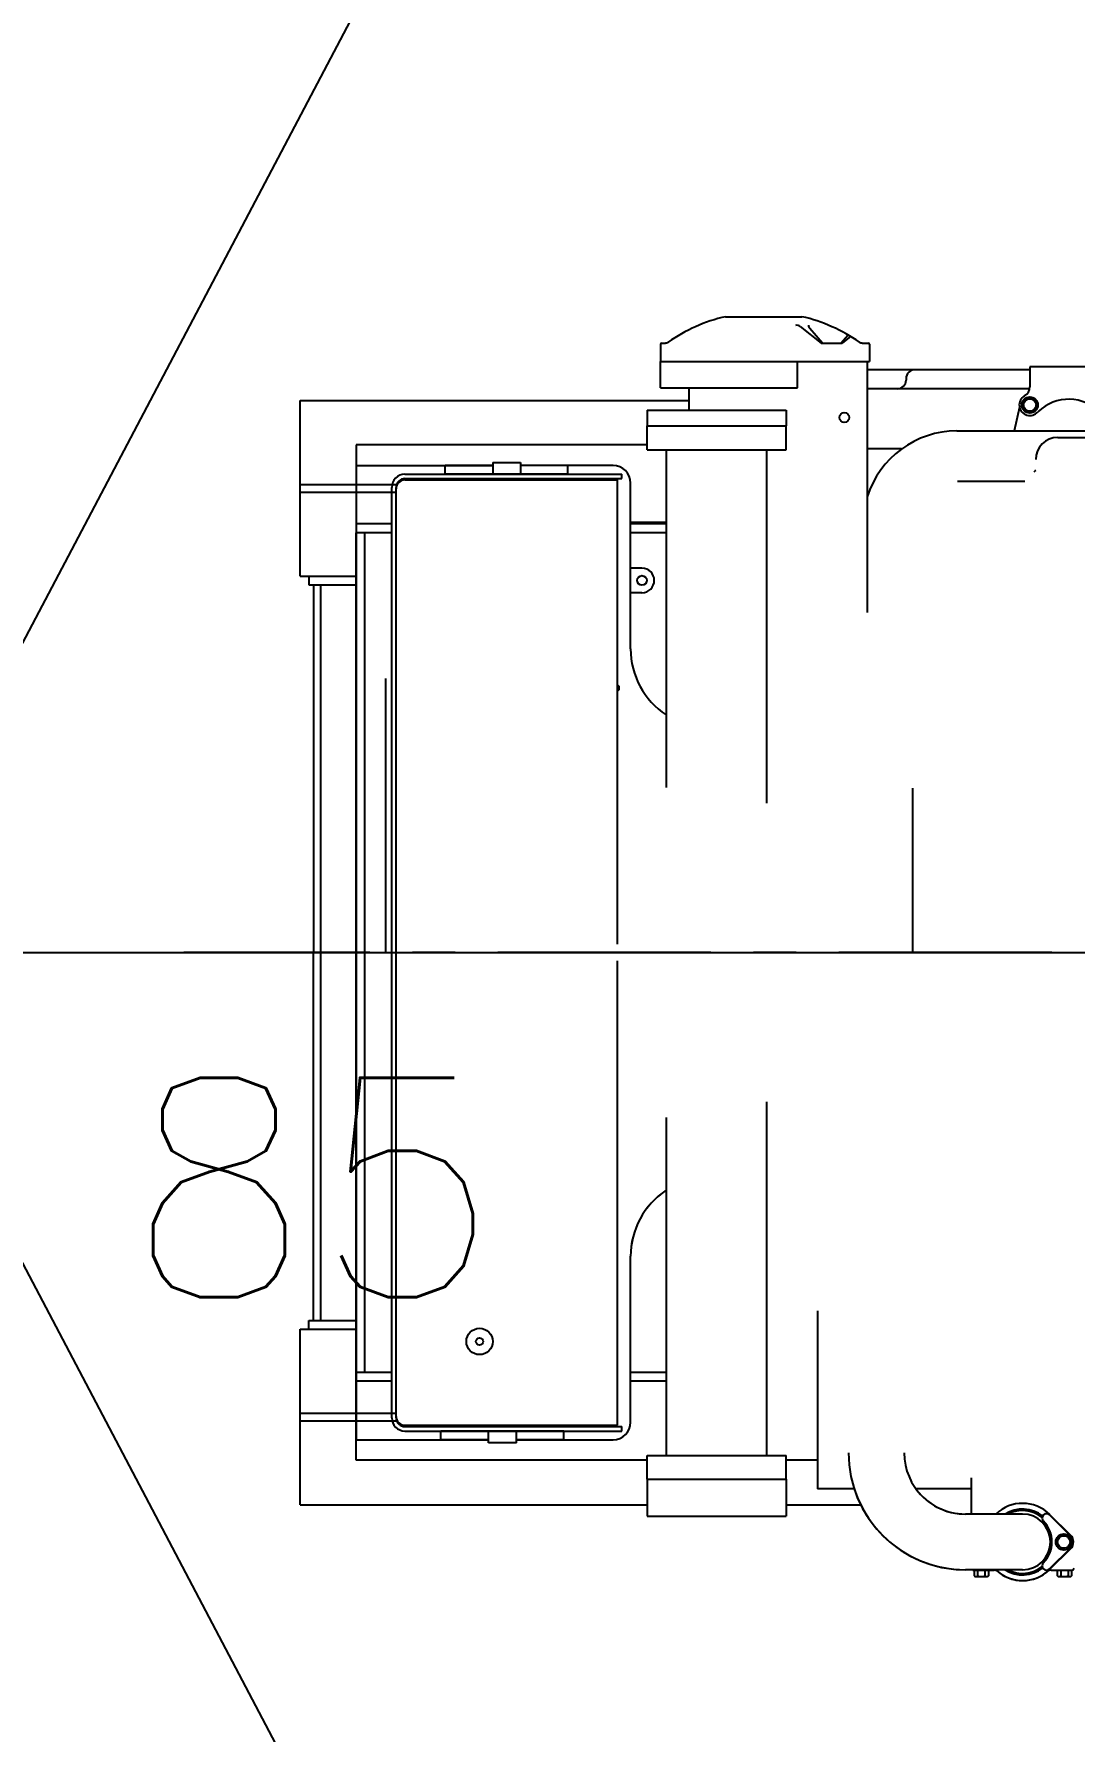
# Model space of a CAD drawing. Header units: millimetres. Extents: x 1638 to 3309, y -435 to 1865.
# Drawn here: x 2369.79 to 2375.89, y -282.88 to -272.92 of the extents above; entities that cross this region are included whole.
import ezdxf

# ---------------------------------------------------------------- set-up
doc = ezdxf.new("R2010")
doc.units = ezdxf.units.MM
doc.linetypes.add('CENTER', pattern=[2, 1.25, -0.25, 0.25, -0.25])
doc.linetypes.add('HIDDEN', pattern=[9.525, 6.35, -3.175])
for name, color, linetype in [('25D', 3, 'CENTER'), ('25H', 2, 'HIDDEN'), ('35C', 2, 'Continuous'), ('50C', 7, 'Continuous'), ('Frame', 243, 'Continuous'), ('GRAPHICS', 2, 'Continuous'), ('Ref-1', 6, 'CENTER')]:
    doc.layers.add(name, color=color, linetype=linetype)
doc.layers.add('ballast', color=1, linetype='HIDDEN', lineweight=25)
doc.styles.add('ROMANS', font='ROMANS.SHX')

# ---------------------------------------------------------------- blocks, each defined once
blk = doc.blocks.new('EXISTING BALLAST SYSTEM')
at = {"color": 8}
blk.add_line((2371.6771, -276.4722), (2371.6771, -280.4), dxfattribs=at)
at = {"layer": '25D', "color": 8}
blk.add_line((2387.7598, -278.3112), (2370.6682, -278.3112), dxfattribs=at)
at = {"layer": '25H', "color": 8}
for p, q in [((2371.351, -275.5631), (2371.9208, -275.5631)), ((2371.351, -275.6094), (2371.9139, -275.6094)), ((2371.472, -280.4696), (2371.472, -276.1529)), ((2371.351, -281.013), (2371.9139, -281.013)), ((2371.351, -281.0594), (2371.9208, -281.0594))]:
    blk.add_line(p, q, dxfattribs=at)
at = {"layer": '35C', "color": 8}
for p, q in [((2371.351, -275.0711), (2373.631, -275.0711)), ((2371.351, -276.1014), (2371.351, -275.0711)), ((2371.351, -276.1014), (2371.6796, -276.1014)), ((2371.4025, -276.1014), (2371.4025, -276.1529)), ((2371.4025, -276.1529), (2371.6796, -276.1529)), ((2371.4282, -276.1529), (2371.4282, -278.3112)), ((2371.4282, -280.4696), (2371.4282, -278.3112)), ((2371.351, -280.5211), (2371.6796, -280.5211)), ((2371.351, -281.5513), (2371.351, -280.5211)), ((2371.4025, -280.4696), (2371.6796, -280.4696)), ((2371.4025, -280.5211), (2371.4025, -280.4696)), ((2371.351, -281.5513), (2373.3873, -281.5513)), ((2374.2011, -281.5513), (2374.6385, -281.5513))]:
    blk.add_line(p, q, dxfattribs=at)
at = {"layer": '50C', "color": 8}
for p, q in [((2373.3873, -275.3318), (2371.6796, -275.3318)), ((2371.6796, -275.3318), (2371.6796, -275.8469)), ((2371.8882, -275.7954), (2371.6796, -275.7954)), ((2371.6796, -280.7755), (2371.6796, -275.8469)), ((2371.8882, -275.8469), (2371.6796, -275.8469)), ((2371.7312, -280.7755), (2371.7312, -275.8469)), ((2373.4998, -275.7954), (2373.2893, -275.7954)), ((2373.4998, -275.8469), (2373.2893, -275.8469)), ((2371.6796, -281.2907), (2371.6796, -280.7755)), ((2371.8882, -280.7755), (2371.6796, -280.7755)), ((2371.8882, -280.827), (2371.6796, -280.827)), ((2373.4998, -280.7755), (2373.2893, -280.7755)), ((2373.4998, -280.827), (2373.2893, -280.827)), ((2373.3873, -281.2907), (2371.6796, -281.2907)), ((2374.3856, -281.2907), (2374.2011, -281.2907))]:
    blk.add_line(p, q, dxfattribs=at)
at = {"layer": 'Frame', "color": 8}
for p, q in [((2371.8539, -278.3112), (2371.8539, -276.7024)), ((2374.9446, -278.3112), (2374.9446, -277.3454)), ((2313.1304, -278.3112), (2439.8495, -278.3112))]:
    blk.add_line(p, q, dxfattribs=at)
at = {"layer": 'GRAPHICS', "color": 8}
for p, q in [((2373.8462, -274.5792, 0), (2374.2946, -274.5792, 0)), ((2373.8462, -274.5792, 0), (2374.2946, -274.5792, 0)), ((2374.2839, -274.6362, 0), (2374.4068, -274.7337, 0)), ((2374.4151, -274.7337, 0), (2374.3403, -274.6494, 0)), ((2373.4641, -274.7414, 0), (2373.4641, -274.8419, 0)), ((2373.4641, -274.7414, 0), (2373.4641, -274.8419, 0)), ((2373.4718, -274.7337, 0), (2373.4914, -274.7337, 0)), ((2373.4718, -274.7337, 0), (2373.4914, -274.7337, 0)), ((2374.4068, -274.7337, 0), (2374.5304, -274.7337, 0)), ((2374.5221, -274.7337, 0), (2374.5646, -274.6858, 0)), ((2374.5797, -274.6946, 0), (2374.5304, -274.7337, 0)), ((2374.6494, -274.7337, 0), (2374.6824, -274.7337, 0)), ((2374.6494, -274.7337, 0), (2374.6824, -274.7337, 0)), ((2374.6901, -274.7414, 0), (2374.6901, -274.8419, 0)), ((2374.6901, -274.7414, 0), (2374.6901, -274.8419, 0)), ((2373.4641, -274.8419, 0), (2374.6901, -274.8419, 0)), ((2373.4641, -274.8419, 0), (2374.6901, -274.8419, 0)), ((2373.4641, -274.9964, 0), (2373.4641, -274.8419, 0)), ((2373.4641, -274.9964, 0), (2373.4641, -274.8419, 0)), ((2374.2677, -274.9964, 0), (2374.2677, -274.8419, 0)), ((2374.2677, -274.9964, 0), (2374.2677, -274.8419, 0)), ((2374.6777, -274.8419, 0), (2374.6777, -274.8905, 0)), ((2374.6777, -274.8419, 0), (2374.6777, -276.3144, 0)), ((2376.1339, -274.8735), (2375.6309, -274.8735)), ((2376.1339, -274.8735), (2375.6309, -274.8735)), ((2375.6309, -274.8735), (2375.6309, -274.9905)), ((2375.6309, -274.8735), (2375.6309, -274.8905)), ((2375.6309, -274.8905, 0), (2374.6766, -274.8905, 0)), ((2375.6309, -274.8905, 0), (2374.6766, -274.8905, 0)), ((2374.9056, -274.942, 0), (2374.9056, -274.951, 0)), ((2373.4641, -274.9964, 0), (2374.2677, -274.9964, 0)), ((2373.4641, -274.9964, 0), (2374.2677, -274.9964, 0)), ((2373.631, -274.9964, 0), (2373.631, -275.1278, 0)), ((2373.631, -274.9964, 0), (2373.631, -275.1278, 0)), ((2375.6297, -275.0025, 0), (2374.6766, -275.0025, 0)), ((2375.5941, -275.0763, 0), (2375.6309, -275.0551, 0)), ((2375.5941, -275.0763, 0), (2375.6309, -275.0551, 0)), ((2375.5941, -275.0976, 0), (2375.5941, -275.0763, 0)), ((2375.5941, -275.0976, 0), (2375.5941, -275.0763, 0)), ((2375.6309, -275.0551, 0), (2375.6677, -275.0763, 0)), ((2375.6309, -275.0551, 0), (2375.6677, -275.0763, 0)), ((2375.6677, -275.0763, 0), (2375.6677, -275.0976, 0)), ((2375.6677, -275.0763, 0), (2375.6677, -275.0976, 0)), ((2373.3873, -275.1278), (2374.2011, -275.1278)), ((2373.3873, -275.1278), (2374.2011, -275.1278)), ((2373.3873, -275.1278), (2373.3873, -275.2205)), ((2373.3873, -275.1278), (2373.3873, -275.2205)), ((2374.2011, -275.1278), (2374.2011, -275.2205)), ((2374.2011, -275.1278), (2374.2011, -275.2205)), ((2375.5703, -275.1096, 0), (2375.5396, -275.2495, 0)), ((2375.5941, -275.0976, 0), (2375.5941, -275.1188, 0)), ((2375.5941, -275.1188, 0), (2375.6309, -275.1401, 0)), ((2375.6309, -275.1401, 0), (2375.6677, -275.1188, 0)), ((2375.6677, -275.1188, 0), (2375.6677, -275.0976, 0)), ((2373.3873, -275.2205), (2374.2011, -275.2205)), ((2373.3873, -275.2205), (2374.2011, -275.2205)), ((2373.3873, -275.3601), (2373.3873, -275.2205)), ((2373.3873, -275.3601), (2373.3873, -275.2205)), ((2374.2011, -275.3601), (2374.2011, -275.2205)), ((2374.2011, -275.3601), (2374.2011, -275.2205)), ((2375.2035, -275.2495, 0), (2376.3391, -275.2495, 0)), ((2373.3873, -275.3601), (2374.2011, -275.3601)), ((2373.3873, -275.3601), (2374.2011, -275.3601)), ((2373.4998, -277.3428), (2373.4998, -275.3601)), ((2373.4998, -275.7871), (2373.4998, -275.3601)), ((2374.0886, -277.435), (2374.0886, -275.3601)), ((2374.8791, -275.3551, 0), (2374.6766, -275.3551, 0)), ((2375.7944, -275.2884), (2376.0416, -275.2884)), ((2371.6821, -281.1701, 0), (2371.6821, -275.4523, 0)), ((2371.6821, -281.1701, 0), (2371.6821, -275.4523, 0)), ((2371.6821, -275.4523, 0), (2372.4802, -275.4523, 0)), ((2371.6821, -275.4523, 0), (2372.4802, -275.4523, 0)), ((2372.4802, -275.4523, 0), (2372.2006, -275.4523, 0)), ((2372.2006, -275.5038, 0), (2372.2006, -275.4523, 0)), ((2372.4802, -275.4523, 0), (2372.2006, -275.4523, 0)), ((2372.4802, -275.4345, 0), (2372.4802, -275.5038, 0)), ((2372.4802, -275.4345, 0), (2372.6437, -275.4345, 0)), ((2372.4802, -275.4345, 0), (2372.4802, -275.4523, 0)), ((2372.4802, -275.4345, 0), (2372.6437, -275.4345, 0)), ((2372.6437, -275.4345, 0), (2372.6437, -275.5038, 0)), ((2372.6437, -275.4345, 0), (2372.6437, -275.4523, 0)), ((2373.1863, -275.4523, 0), (2372.6437, -275.4523, 0)), ((2373.1863, -275.4523, 0), (2372.6437, -275.4523, 0)), ((2372.9218, -275.5038, 0), (2372.9218, -275.4523, 0)), ((2371.9654, -275.5038, 0), (2373.2378, -275.5038, 0)), ((2371.9654, -275.5296, 0), (2373.2378, -275.5296, 0)), ((2371.9654, -275.5373, 0), (2373.212, -275.5373, 0)), ((2372.9218, -275.5038, 0), (2372.2006, -275.5038, 0)), ((2372.6437, -275.5038, 0), (2372.4802, -275.5038, 0)), ((2373.212, -278.2623, 0), (2373.212, -275.5373, 0)), ((2373.212, -278.2623, 0), (2373.212, -275.5373, 0)), ((2373.2378, -275.5296, 0), (2373.2378, -275.5038, 0)), ((2373.2893, -276.5289, 0), (2373.2893, -275.5553, 0)), ((2373.2893, -275.7871, 0), (2373.2893, -275.5553, 0)), ((2375.2068, -275.5439, 0), (2375.6017, -275.5439, 0)), ((2371.8882, -281.0413, 0), (2371.8882, -275.5811, 0)), ((2371.9139, -281.0413, 0), (2371.9139, -275.5811, 0)), ((2371.9139, -279.6499, 0), (2371.9139, -275.5888, 0)), ((2373.4983, -275.7871, 0), (2373.2893, -275.7871, 0)), ((2373.4998, -275.7871, 0), (2373.2893, -275.7871, 0)), ((2373.3561, -276.055, 0), (2373.2893, -276.055, 0)), ((2373.3561, -276.1992, 0), (2373.2893, -276.1992, 0)), ((2373.212, -276.7388, 0), (2373.2223, -276.7491, 0)), ((2373.2223, -276.7672, 0), (2373.212, -276.7775, 0)), ((2373.2223, -276.7672, 0), (2373.2223, -276.7491, 0)), ((2373.212, -281.0851, 0), (2373.212, -278.3602, 0)), ((2373.212, -281.0851, 0), (2373.212, -278.3602, 0)), ((2374.0886, -281.2623), (2374.0886, -279.1874)), ((2373.4998, -281.2623), (2373.4998, -279.2796)), ((2373.4998, -281.2623), (2373.4998, -279.7051)), ((2371.9139, -281.0336, 0), (2371.9139, -279.8609, 0)), ((2373.2893, -281.0671, 0), (2373.2893, -280.0935, 0)), ((2373.2893, -281.0671, 0), (2373.2893, -280.0935, 0)), ((2374.0886, -281.2623), (2374.0886, -280.1582)), ((2374.3856, -280.4132), (2374.3856, -281.4581)), ((2374.3856, -280.4132), (2374.3856, -281.4581)), ((2371.9654, -281.0851, 0), (2373.212, -281.0851, 0)), ((2371.9654, -281.0928, 0), (2373.2378, -281.0928, 0)), ((2371.9654, -281.1186, 0), (2373.2378, -281.1186, 0)), ((2372.1759, -281.1701, 0), (2372.1759, -281.1186, 0)), ((2372.897, -281.1186, 0), (2372.1759, -281.1186, 0)), ((2372.4554, -281.1879, 0), (2372.4554, -281.1186, 0)), ((2372.4554, -281.1186, 0), (2372.619, -281.1186, 0)), ((2372.619, -281.1879, 0), (2372.619, -281.1186, 0)), ((2372.897, -281.1701, 0), (2372.897, -281.1186, 0)), ((2373.2378, -281.1186, 0), (2373.2378, -281.0928, 0)), ((2371.6821, -281.1701, 0), (2372.4554, -281.1701, 0)), ((2371.6821, -281.1701, 0), (2372.4554, -281.1701, 0)), ((2372.4554, -281.1701, 0), (2372.1759, -281.1701, 0)), ((2372.4554, -281.1701, 0), (2372.1759, -281.1701, 0)), ((2372.4554, -281.1879, 0), (2372.4554, -281.1701, 0)), ((2372.619, -281.1879, 0), (2372.4554, -281.1879, 0)), ((2372.619, -281.1879, 0), (2372.4554, -281.1879, 0)), ((2372.619, -281.1879, 0), (2372.619, -281.1701, 0)), ((2372.619, -281.1701, 0), (2373.1863, -281.1701, 0)), ((2372.619, -281.1701, 0), (2373.1863, -281.1701, 0)), ((2372.897, -281.1701, 0), (2372.619, -281.1701, 0)), ((2373.3873, -281.2623), (2374.2011, -281.2623)), ((2373.3873, -281.2623), (2374.2011, -281.2623)), ((2373.3873, -281.4019), (2373.3873, -281.2623)), ((2373.3873, -281.4019), (2373.3873, -281.2623)), ((2374.2011, -281.4019), (2374.2011, -281.2623)), ((2374.2011, -281.4019), (2374.2011, -281.2623)), ((2373.3873, -281.4019), (2374.2011, -281.4019)), ((2373.3873, -281.4019), (2374.2011, -281.4019)), ((2373.3873, -281.4019), (2373.3873, -281.6183)), ((2373.3873, -281.4019), (2373.3873, -281.6183)), ((2374.2011, -281.4019), (2374.2011, -281.6183)), ((2374.2011, -281.4019), (2374.2011, -281.6183)), ((2375.2862, -281.3927), (2375.2862, -281.6062)), ((2374.6005, -281.4581), (2374.3856, -281.4581)), ((2374.6005, -281.4581), (2374.3856, -281.4581)), ((2375.2862, -281.4581), (2374.963, -281.4581)), ((2375.2862, -281.4581), (2374.963, -281.4581)), ((2375.2862, -281.4581), (2375.2862, -281.6062)), ((2373.3873, -281.6183), (2374.2011, -281.6183)), ((2373.3873, -281.6183), (2374.2011, -281.6183)), ((2375.5883, -281.6062), (2375.254, -281.6062)), ((2375.2862, -281.6062), (2375.254, -281.6062)), ((2375.7466, -281.6112), (2375.8684, -281.7312)), ((2375.8702, -281.7294), (2375.7474, -281.6084)), ((2375.7893, -281.7808), (2375.8003, -281.7397)), ((2375.8003, -281.7397), (2375.8414, -281.7287)), ((2375.8414, -281.7287), (2375.8714, -281.7588)), ((2375.8684, -281.8083), (2375.7466, -281.9283)), ((2375.7469, -281.9317), (2375.8702, -281.8101)), ((2375.8194, -281.8108), (2375.7893, -281.7808)), ((2375.8604, -281.7998), (2375.8194, -281.8108)), ((2375.8714, -281.7588), (2375.8604, -281.7998)), ((2375.3094, -281.9333), (2375.254, -281.9333)), ((2375.5883, -281.9333), (2375.254, -281.9333)), ((2375.2965, -281.9346), (2375.4209, -281.9346)), ((2375.3094, -281.9379), (2375.3037, -281.9379)), ((2375.3037, -281.9379), (2375.3037, -281.9694)), ((2375.3887, -281.9379), (2375.3037, -281.9379)), ((2375.3037, -281.9379), (2375.3037, -281.9694)), ((2375.3094, -281.9333), (2375.3094, -281.9379)), ((2375.3094, -281.9346), (2375.3094, -281.9379)), ((2375.3094, -281.9346), (2375.383, -281.9346)), ((2375.3249, -281.9379), (2375.3249, -281.9694)), ((2375.3674, -281.9379), (2375.3674, -281.9694)), ((2375.383, -281.9333), (2375.383, -281.9379)), ((2375.4214, -281.9333), (2375.383, -281.9333)), ((2375.383, -281.9346), (2375.383, -281.9379)), ((2375.3887, -281.9379), (2375.383, -281.9379)), ((2375.3887, -281.9379), (2375.3887, -281.9694)), ((2375.3887, -281.9379), (2375.3887, -281.9694)), ((2375.7557, -281.9346), (2375.8801, -281.9346)), ((2375.7557, -281.9346), (2375.7969, -281.9346)), ((2375.8763, -281.9379), (2375.7913, -281.9379)), ((2375.7969, -281.9379), (2375.7913, -281.9379)), ((2375.7913, -281.9379), (2375.7913, -281.9694)), ((2375.7913, -281.9379), (2375.7913, -281.9694)), ((2375.7969, -281.9346), (2375.8706, -281.9346)), ((2375.7969, -281.9346), (2375.7969, -281.9379)), ((2375.7969, -281.9346), (2375.7969, -281.9379)), ((2375.8125, -281.9379), (2375.8125, -281.9694)), ((2375.855, -281.9379), (2375.855, -281.9694)), ((2375.8706, -281.9346), (2375.8801, -281.9346)), ((2375.8706, -281.9346), (2375.8706, -281.9379)), ((2375.8706, -281.9346), (2375.8706, -281.9379)), ((2375.8763, -281.9379), (2375.8706, -281.9379)), ((2375.8763, -281.9379), (2375.8763, -281.9694)), ((2375.8763, -281.9379), (2375.8763, -281.9694)), ((2375.3037, -281.9694), (2375.3094, -281.9726)), ((2375.3037, -281.9694), (2375.3094, -281.9726)), ((2375.3094, -281.9726), (2375.383, -281.9726)), ((2375.3094, -281.9726), (2375.383, -281.9726)), ((2375.3887, -281.9694), (2375.383, -281.9726)), ((2375.3887, -281.9694), (2375.383, -281.9726)), ((2375.7913, -281.9694), (2375.7969, -281.9726)), ((2375.7913, -281.9694), (2375.7969, -281.9726)), ((2375.7969, -281.9726), (2375.8706, -281.9726)), ((2375.7969, -281.9726), (2375.8706, -281.9726)), ((2375.8763, -281.9694), (2375.8706, -281.9726)), ((2375.8763, -281.9694), (2375.8706, -281.9726))]:
    blk.add_line(p, q, dxfattribs=at)
for centre, radius in [((2375.6309, -275.0976), 0.0476), ((2375.6309, -275.0976), 0.0368), ((2374.5427, -275.1708), 0.0288), ((2374.5427, -275.1708), 0.0288), ((2373.356, -276.1271, 0), 0.0283), ((2372.4033, -280.5932, 0), 0.0773), ((2372.4033, -280.5932, 0), 0.0211), ((2375.8304, -281.7698), 0.0476), ((2375.8304, -281.7698), 0.0368)]:
    blk.add_circle(centre, radius, dxfattribs=at)
for centre, radius, start, end in [((2374.0704, -275.5424, 0), 0.989, 103.10428, 124.59018), ((2374.0704, -275.5424, 0), 0.989, 103.10428, 124.59018), ((2374.0704, -275.5424, 0), 0.989, 55.39393, 76.89543), ((2374.0704, -275.5424, 0), 0.989, 55.39393, 76.89543), ((2374.2647, -274.6604, 0), 0.0309, 51.55047, 103.99456), ((2374.3635, -274.6289, 0), 0.0309, 180, 221.55424), ((2373.4718, -274.7414, 0), 0.00773, 90, 180), ((2373.4718, -274.7414, 0), 0.00773, 90, 180), ((2373.4914, -274.7028, 0), 0.0309, 270, 304.59852), ((2373.4914, -274.7028, 0), 0.0309, 270, 304.59852), ((2374.6494, -274.7028, 0), 0.0309, 235.40934, 270), ((2374.6494, -274.7028, 0), 0.0309, 235.40934, 270), ((2374.6824, -274.7414, 0), 0.00773, 0, 90), ((2374.6824, -274.7414, 0), 0.00773, 0, 90), ((2374.8541, -274.951, 0), 0.0515, 270, 0), ((2374.9571, -274.942, 0), 0.0515, 90, 180), ((2375.6309, -275.0976), 0.0618, 120.02857, 320.47442), ((2375.5691, -274.9905), 0.0618, 299.99834, 0), ((2375.8601, -275.3268), 0.2627, 44.42723, 133.71377), ((2375.2035, -275.8006, 0), 0.551, 90, 162.58562), ((2375.7944, -275.4172), 0.1288, 90, 180), ((2373.1863, -275.5553, 0), 0.103, 0, 90), ((2373.1863, -275.5553, 0), 0.103, 0, 90), ((2371.9654, -275.5811, 0), 0.0773, 90, 180), ((2371.9654, -275.5811, 0), 0.0515, 90, 180), ((2371.9654, -275.5888, 0), 0.0515, 90, 179.99427), ((2375.785, -275.6229), 0.1854, 130.0872, 135), ((2373.356, -276.1271, 0), 0.0721, 270, 90), ((2373.7529, -276.5289, 0), 0.4636, 180, 236.68213), ((2373.7529, -280.0935, 0), 0.4636, 123.08734, 180), ((2373.7529, -280.0935, 0), 0.4636, 123.31787, 180), ((2371.9654, -281.0413, 0), 0.0773, 180, 270), ((2371.9654, -281.0336, 0), 0.0515, 180, 270), ((2371.9654, -281.0413, 0), 0.0515, 180, 270), ((2373.1863, -281.0671, 0), 0.103, 270, 0), ((2373.1863, -281.0671, 0), 0.103, 270, 0), ((2375.254, -281.2464), 0.6869, 180, 270), ((2375.254, -281.2464), 0.3598, 180, 270), ((2375.254, -281.2464), 0.6869, 197.94832, 270), ((2375.254, -281.2464), 0.3598, 216.03671, 270), ((2375.5883, -281.7698), 0.2267, 45.39962, 133.81395), ((2375.5883, -281.7698), 0.1932, 52.38753, 122.14952), ((2375.5883, -281.7698), 0.1845, 51.51203, 117.59362), ((2375.5883, -281.7698), 0.1636, 270, 90), ((2375.7286, -281.6295), 0.0258, 45.39704, 225.0081), ((2375.5883, -281.7698), 0.1726, 314.96614, 45.03144), ((2375.8304, -281.7698), 0.0541, 314.60257, 45.39743), ((2375.8304, -281.7698), 0.0567, 314.09389, 45.93919), ((2375.4209, -281.9655), 0.0309, 49.46811, 90), ((2375.4209, -281.9655), 0.0309, 49.46811, 90), ((2375.5883, -281.7698), 0.2267, 226.18605, 314.40701), ((2375.5883, -281.7698), 0.2267, 229.29726, 311.41437), ((2375.5883, -281.7698), 0.1932, 237.85177, 307.6134), ((2375.5883, -281.7698), 0.1845, 242.40779, 308.48672), ((2375.7286, -281.91), 0.0258, 135.0081, 314.60296), ((2375.7557, -281.9655), 0.0309, 90, 130.53189), ((2375.7557, -281.9655), 0.0309, 90, 130.53189), ((2375.8801, -281.9243), 0.0103, 270, 0), ((2375.8801, -281.9243), 0.0103, 270, 0), ((2375.3143, -281.953), 0.0196, 237.13795, 302.87472), ((2375.3462, -281.899), 0.0736, 253.22126, 286.77874), ((2375.3781, -281.953), 0.0196, 237.12528, 302.87472), ((2375.8019, -281.953), 0.0196, 237.12528, 302.87472), ((2375.8337, -281.899), 0.0736, 253.22126, 286.77874), ((2375.8656, -281.953), 0.0196, 237.12528, 302.86205)]:
    blk.add_arc(centre, radius, start, end, dxfattribs=at)
at = {"layer": 'Ref-1', "color": 8, "linetype": 'HIDDEN'}
for p in [(2376.518, -263.5889), (2376.518, -293.0335)]:
    blk.add_line(p, (2368.7632, -278.3112), dxfattribs=at)
at = {"layer": 'Frame', "color": 8, "style": 'ROMANS'}
blk.add_text(' 85', height=1.28782, dxfattribs=at).set_placement((2369.4393, -280.3335))

msp = doc.modelspace()

# ---------------------------------------------------------------- block references
at = {"layer": 'ballast'}
msp.add_blockref('EXISTING BALLAST SYSTEM', (0, 0), dxfattribs=at)

doc.saveas('drawing.dxf')
